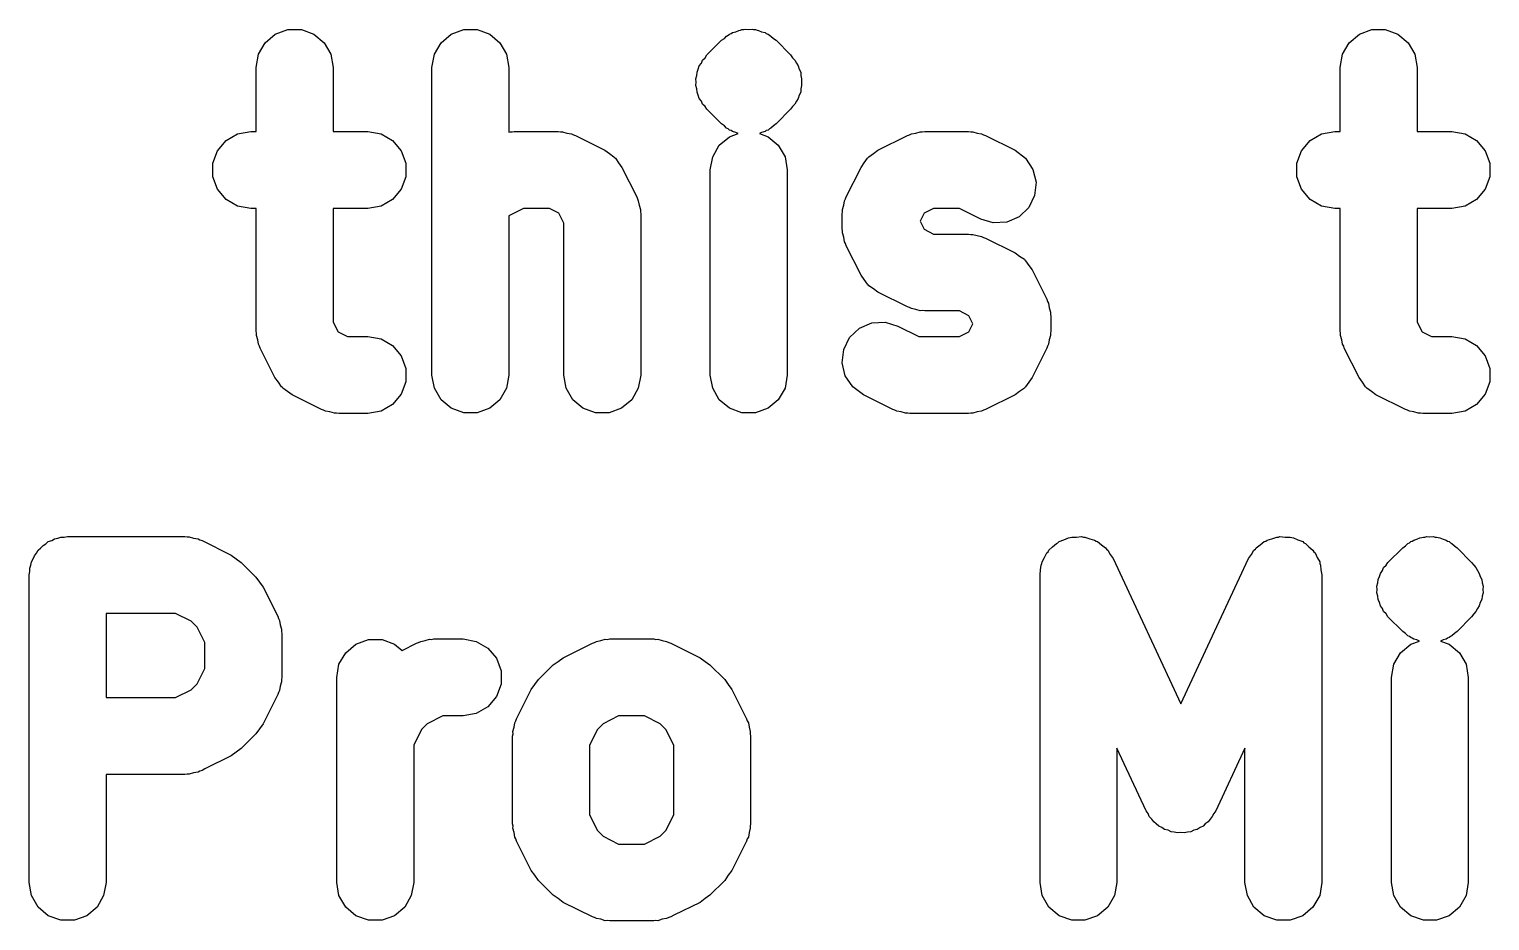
# Model space of a CAD drawing. Extents: x 94.7 to 182.4, y -163.6 to -70.2.
# Drawn here: x 163.554 to 168.302, y -100.082 to -97.183 of the extents above; entities that cross this region are included whole.
import ezdxf

# ---------------------------------------------------------------- set-up
doc = ezdxf.new("R2010")
doc.units = 0
doc.header["$MEASUREMENT"] = 0
doc.layers.add('BLACK', color=7, linetype='CONTINUOUS')

msp = doc.modelspace()

# ---------------------------------------------------------------- linework, layer by layer
at = {"layer": 'Black'}
for p, q in [((164.354, -97.1991), (164.395, -97.1843)), ((164.395, -97.1843), (164.439, -97.1843)), ((164.439, -97.1843), (164.479, -97.1991)), ((164.926, -97.1991), (164.967, -97.1843)), ((164.967, -97.1843), (165.01, -97.1843)), ((165.01, -97.1843), (165.051, -97.1991)), ((165.84, -97.1941), (165.851, -97.1913)), ((165.851, -97.1913), (165.861, -97.1866)), ((165.861, -97.1866), (165.866, -97.1862)), ((165.866, -97.1862), (165.871, -97.1843)), ((165.871, -97.1843), (165.877, -97.1843)), ((165.877, -97.1843), (165.882, -97.1829)), ((165.882, -97.1829), (165.893, -97.1838)), ((165.893, -97.1838), (165.904, -97.1829)), ((165.904, -97.1829), (165.909, -97.1843)), ((165.909, -97.1843), (165.915, -97.1843)), ((165.915, -97.1843), (165.92, -97.1862)), ((165.92, -97.1862), (165.925, -97.1866)), ((165.925, -97.1866), (165.935, -97.1913)), ((165.935, -97.1913), (165.946, -97.1941)), ((167.878, -97.1991), (167.919, -97.1843)), ((167.919, -97.1843), (167.962, -97.1843)), ((167.962, -97.1843), (168.003, -97.1991)), ((164.299, -97.2646), (164.321, -97.227)), ((164.321, -97.227), (164.354, -97.1991)), ((164.479, -97.1991), (164.513, -97.227)), ((164.513, -97.227), (164.534, -97.2646)), ((164.871, -97.2646), (164.893, -97.227)), ((164.893, -97.227), (164.926, -97.1991)), ((165.051, -97.1991), (165.084, -97.227)), ((165.084, -97.227), (165.106, -97.2646)), ((165.757, -97.2666), (165.805, -97.219)), ((165.805, -97.219), (165.814, -97.2127)), ((165.814, -97.2127), (165.821, -97.205)), ((165.821, -97.205), (165.826, -97.2027)), ((165.826, -97.2027), (165.831, -97.1991)), ((165.831, -97.1991), (165.836, -97.1972)), ((165.836, -97.1972), (165.84, -97.1941)), ((165.946, -97.1941), (165.95, -97.1972)), ((165.95, -97.1972), (165.956, -97.1991)), ((165.956, -97.1991), (165.96, -97.2027)), ((165.96, -97.2027), (165.965, -97.205)), ((165.965, -97.205), (165.973, -97.2127)), ((165.973, -97.2127), (165.982, -97.219)), ((165.982, -97.219), (166.029, -97.2666)), ((167.823, -97.2646), (167.845, -97.227)), ((167.845, -97.227), (167.878, -97.1991)), ((168.003, -97.1991), (168.037, -97.227)), ((168.037, -97.227), (168.058, -97.2646)), ((164.292, -97.3074), (164.299, -97.2646)), ((164.534, -97.2646), (164.542, -97.3074)), ((164.863, -97.3074), (164.871, -97.2646)), ((165.106, -97.2646), (165.113, -97.3074)), ((165.739, -97.2932), (165.743, -97.2833)), ((165.743, -97.2833), (165.751, -97.2756)), ((165.751, -97.2756), (165.757, -97.2666)), ((166.029, -97.2666), (166.035, -97.2756)), ((166.035, -97.2756), (166.043, -97.2833)), ((166.043, -97.2833), (166.048, -97.2932)), ((167.816, -97.3074), (167.823, -97.2646)), ((168.058, -97.2646), (168.066, -97.3074)), ((164.292, -97.5157), (164.292, -97.3074)), ((164.542, -97.3074), (164.542, -97.5157)), ((164.863, -98.3074), (164.863, -97.3074)), ((165.113, -97.3074), (165.113, -97.5176)), ((165.721, -97.3441), (165.724, -97.3335)), ((165.724, -97.3335), (165.725, -97.3226)), ((165.725, -97.3226), (165.729, -97.3127)), ((165.729, -97.3127), (165.732, -97.3022)), ((165.732, -97.3022), (165.739, -97.2932)), ((166.048, -97.2932), (166.054, -97.3022)), ((166.054, -97.3022), (166.057, -97.3127)), ((166.057, -97.3127), (166.062, -97.3226)), ((166.062, -97.3226), (166.062, -97.3335)), ((166.062, -97.3335), (166.065, -97.3441)), ((167.816, -97.5157), (167.816, -97.3074)), ((168.066, -97.3074), (168.066, -97.5157)), ((165.722, -97.355), (165.721, -97.3441)), ((165.721, -97.3659), (165.722, -97.355)), ((165.724, -97.3765), (165.721, -97.3659)), ((165.725, -97.3874), (165.724, -97.3765)), ((166.065, -97.3659), (166.062, -97.3765)), ((166.062, -97.3765), (166.062, -97.3874)), ((166.065, -97.3441), (166.064, -97.355)), ((166.064, -97.355), (166.065, -97.3659)), ((165.729, -97.3973), (165.725, -97.3874)), ((165.732, -97.4078), (165.729, -97.3973)), ((165.739, -97.4168), (165.732, -97.4078)), ((165.743, -97.4267), (165.739, -97.4168)), ((165.751, -97.4344), (165.743, -97.4267)), ((166.043, -97.4267), (166.035, -97.4344)), ((166.048, -97.4168), (166.043, -97.4267)), ((166.054, -97.4078), (166.048, -97.4168)), ((166.057, -97.3973), (166.054, -97.4078)), ((166.062, -97.3874), (166.057, -97.3973)), ((165.757, -97.4434), (165.751, -97.4344)), ((165.805, -97.491), (165.757, -97.4434)), ((166.029, -97.4434), (165.982, -97.491)), ((166.035, -97.4344), (166.029, -97.4434)), ((164.194, -97.545), (164.231, -97.5233)), ((164.231, -97.5233), (164.274, -97.5157)), ((164.274, -97.5157), (164.292, -97.5157)), ((164.542, -97.5157), (164.655, -97.5157)), ((164.655, -97.5157), (164.698, -97.5233)), ((164.698, -97.5233), (164.735, -97.545)), ((165.113, -97.5176), (165.117, -97.5165)), ((165.117, -97.5165), (165.124, -97.517)), ((165.124, -97.517), (165.131, -97.5157)), ((165.131, -97.5157), (165.274, -97.5157)), ((165.274, -97.5157), (165.281, -97.517)), ((165.281, -97.517), (165.288, -97.5165)), ((165.288, -97.5165), (165.302, -97.5207)), ((165.302, -97.5207), (165.317, -97.5233)), ((165.317, -97.5233), (165.323, -97.5269)), ((165.814, -97.4973), (165.805, -97.491)), ((165.821, -97.505), (165.814, -97.4973)), ((165.826, -97.5073), (165.821, -97.505)), ((165.831, -97.5109), (165.826, -97.5073)), ((165.836, -97.5128), (165.831, -97.5109)), ((165.831, -97.5325), (165.859, -97.5223)), ((165.84, -97.5159), (165.836, -97.5128)), ((165.851, -97.5187), (165.84, -97.5159)), ((165.859, -97.5223), (165.851, -97.5187)), ((165.935, -97.5187), (165.928, -97.5223)), ((165.928, -97.5223), (165.956, -97.5325)), ((165.946, -97.5159), (165.935, -97.5187)), ((165.95, -97.5128), (165.946, -97.5159)), ((165.956, -97.5109), (165.95, -97.5128)), ((165.96, -97.5073), (165.956, -97.5109)), ((165.965, -97.505), (165.96, -97.5073)), ((165.973, -97.4973), (165.965, -97.505)), ((165.982, -97.491), (165.973, -97.4973)), ((166.416, -97.5269), (166.422, -97.5233)), ((166.422, -97.5233), (166.436, -97.5207)), ((166.436, -97.5207), (166.45, -97.5165)), ((166.45, -97.5165), (166.457, -97.517)), ((166.457, -97.517), (166.465, -97.5157)), ((166.465, -97.5157), (166.607, -97.5157)), ((166.607, -97.5157), (166.615, -97.517)), ((166.615, -97.517), (166.622, -97.5165)), ((166.622, -97.5165), (166.636, -97.5207)), ((166.636, -97.5207), (166.65, -97.5233)), ((166.65, -97.5233), (166.656, -97.5269)), ((167.718, -97.545), (167.755, -97.5233)), ((167.755, -97.5233), (167.798, -97.5157)), ((167.798, -97.5157), (167.816, -97.5157)), ((168.066, -97.5157), (168.179, -97.5157)), ((168.179, -97.5157), (168.222, -97.5233)), ((168.222, -97.5233), (168.259, -97.545)), ((164.166, -97.5782), (164.194, -97.545)), ((164.735, -97.545), (164.763, -97.5782)), ((165.323, -97.5269), (165.33, -97.5289)), ((165.33, -97.5289), (165.425, -97.5765)), ((165.776, -97.598), (165.797, -97.5604)), ((165.797, -97.5604), (165.831, -97.5325)), ((165.956, -97.5325), (165.989, -97.5604)), ((165.989, -97.5604), (166.011, -97.598)), ((166.313, -97.5765), (166.409, -97.5289)), ((166.409, -97.5289), (166.416, -97.5269)), ((166.656, -97.5269), (166.663, -97.5289)), ((166.663, -97.5289), (166.759, -97.5765)), ((167.69, -97.5782), (167.718, -97.545)), ((168.259, -97.545), (168.287, -97.5782)), ((164.151, -97.619), (164.166, -97.5782)), ((164.763, -97.5782), (164.778, -97.619)), ((165.425, -97.5765), (165.44, -97.5875)), ((165.44, -97.5875), (165.455, -97.5976)), ((165.455, -97.5976), (165.457, -97.6003)), ((165.457, -97.6003), (165.46, -97.6024)), ((165.46, -97.6024), (165.47, -97.6177)), ((165.47, -97.6177), (165.481, -97.6324)), ((165.768, -97.6407), (165.776, -97.598)), ((166.011, -97.598), (166.018, -97.6407)), ((166.258, -97.6324), (166.268, -97.6177)), ((166.268, -97.6177), (166.279, -97.6024)), ((166.279, -97.6024), (166.281, -97.6003)), ((166.281, -97.6003), (166.283, -97.5976)), ((166.283, -97.5976), (166.299, -97.5874)), ((166.299, -97.5874), (166.313, -97.5765)), ((166.759, -97.5765), (166.793, -97.6024)), ((166.793, -97.6024), (166.817, -97.6386)), ((167.675, -97.619), (167.69, -97.5782)), ((168.287, -97.5782), (168.302, -97.619)), ((164.151, -97.6624), (164.151, -97.619)), ((164.166, -97.7032), (164.151, -97.6624)), ((164.778, -97.6624), (164.763, -97.7032)), ((164.778, -97.619), (164.778, -97.6624)), ((165.481, -97.6324), (165.529, -97.7277)), ((165.768, -98.3074), (165.768, -97.6407)), ((166.018, -97.6407), (166.018, -98.3074)), ((166.21, -97.7277), (166.258, -97.6324)), ((166.817, -97.6386), (166.827, -97.6808)), ((167.675, -97.6624), (167.675, -97.619)), ((167.69, -97.7032), (167.675, -97.6624)), ((168.302, -97.6624), (168.287, -97.7032)), ((168.302, -97.619), (168.302, -97.6624)), ((164.194, -97.7365), (164.166, -97.7032)), ((164.763, -97.7032), (164.735, -97.7365)), ((166.827, -97.6808), (166.822, -97.724)), ((167.718, -97.7365), (167.69, -97.7032)), ((168.287, -97.7032), (168.259, -97.7365)), ((164.231, -97.7582), (164.194, -97.7365)), ((164.274, -97.7657), (164.231, -97.7582)), ((164.698, -97.7582), (164.655, -97.7657)), ((164.735, -97.7365), (164.698, -97.7582)), ((165.529, -97.7277), (165.531, -97.7346)), ((165.531, -97.7346), (165.534, -97.7408)), ((165.534, -97.7408), (165.537, -97.7552)), ((165.537, -97.7552), (165.541, -97.7693)), ((166.198, -97.7693), (166.202, -97.7552)), ((166.202, -97.7552), (166.204, -97.7408)), ((166.204, -97.7408), (166.208, -97.7346)), ((166.208, -97.7346), (166.21, -97.7277)), ((166.822, -97.724), (166.803, -97.7628)), ((167.755, -97.7582), (167.718, -97.7365)), ((167.798, -97.7657), (167.755, -97.7582)), ((168.222, -97.7582), (168.179, -97.7657)), ((168.259, -97.7365), (168.222, -97.7582)), ((164.292, -97.7657), (164.274, -97.7657)), ((164.292, -98.1645), (164.292, -97.7657)), ((164.655, -97.7657), (164.542, -97.7657)), ((164.542, -97.7657), (164.542, -98.135)), ((165.161, -97.7657), (165.113, -97.7894)), ((165.113, -97.7894), (165.113, -98.3074)), ((165.245, -97.7657), (165.161, -97.7657)), ((165.276, -97.7815), (165.245, -97.7657)), ((165.292, -97.8131), (165.276, -97.7815)), ((165.541, -97.7693), (165.541, -97.7765)), ((165.541, -97.7765), (165.542, -97.7836)), ((165.542, -97.7836), (165.542, -98.3074)), ((166.197, -97.7836), (166.198, -97.7765)), ((166.197, -97.8312), (166.197, -97.7836)), ((166.198, -97.7765), (166.198, -97.7693)), ((166.463, -97.7815), (166.45, -97.8074)), ((166.45, -97.8074), (166.463, -97.8333)), ((166.494, -97.7657), (166.463, -97.7815)), ((166.578, -97.7657), (166.494, -97.7657)), ((166.647, -97.8001), (166.578, -97.7657)), ((166.688, -97.8125), (166.647, -97.8001)), ((166.772, -97.7926), (166.732, -97.8099)), ((166.803, -97.7628), (166.772, -97.7926)), ((167.816, -97.7657), (167.798, -97.7657)), ((167.816, -98.1645), (167.816, -97.7657)), ((168.179, -97.7657), (168.066, -97.7657)), ((168.066, -97.7657), (168.066, -98.135)), ((165.292, -98.3074), (165.292, -97.8131)), ((166.198, -97.8383), (166.197, -97.8312)), ((166.198, -97.8455), (166.198, -97.8383)), ((166.202, -97.8595), (166.198, -97.8455)), ((166.463, -97.8333), (166.494, -97.849)), ((166.494, -97.849), (166.607, -97.849)), ((166.607, -97.849), (166.615, -97.8503)), ((166.615, -97.8503), (166.622, -97.8499)), ((166.622, -97.8499), (166.636, -97.854)), ((166.636, -97.854), (166.65, -97.8566)), ((166.732, -97.8099), (166.688, -97.8125)), ((166.204, -97.8739), (166.202, -97.8595)), ((166.208, -97.8802), (166.204, -97.8739)), ((166.21, -97.8871), (166.208, -97.8802)), ((166.258, -97.9823), (166.21, -97.8871)), ((166.65, -97.8566), (166.656, -97.8602)), ((166.656, -97.8602), (166.663, -97.8622)), ((166.663, -97.8622), (166.759, -97.9099)), ((166.759, -97.9099), (166.773, -97.9208)), ((166.773, -97.9208), (166.789, -97.9309)), ((166.789, -97.9309), (166.791, -97.9337)), ((166.791, -97.9337), (166.793, -97.9357)), ((166.793, -97.9357), (166.804, -97.951)), ((166.804, -97.951), (166.814, -97.9658)), ((166.268, -97.9971), (166.258, -97.9823)), ((166.279, -98.0124), (166.268, -97.9971)), ((166.814, -97.9658), (166.862, -98.061)), ((166.281, -98.0144), (166.279, -98.0124)), ((166.283, -98.0172), (166.281, -98.0144)), ((166.299, -98.0273), (166.283, -98.0172)), ((166.313, -98.0382), (166.299, -98.0273)), ((166.409, -98.0859), (166.313, -98.0382)), ((166.416, -98.0879), (166.409, -98.0859)), ((166.422, -98.0915), (166.416, -98.0879)), ((166.436, -98.0941), (166.422, -98.0915)), ((166.862, -98.061), (166.864, -98.0679)), ((166.864, -98.0679), (166.868, -98.0742)), ((166.868, -98.0742), (166.87, -98.0886)), ((166.87, -98.0886), (166.874, -98.1026)), ((164.542, -98.135), (164.558, -98.1666)), ((166.253, -98.1554), (166.293, -98.1382)), ((166.293, -98.1382), (166.336, -98.1356)), ((166.336, -98.1356), (166.378, -98.148)), ((166.45, -98.0982), (166.436, -98.0941)), ((166.457, -98.0978), (166.45, -98.0982)), ((166.465, -98.099), (166.457, -98.0978)), ((166.578, -98.099), (166.465, -98.099)), ((166.609, -98.1148), (166.578, -98.099)), ((166.622, -98.1407), (166.609, -98.1148)), ((166.609, -98.1666), (166.622, -98.1407)), ((166.874, -98.1026), (166.874, -98.1098)), ((166.874, -98.1098), (166.875, -98.1169)), ((166.875, -98.1169), (166.875, -98.1645)), ((168.066, -98.135), (168.082, -98.1666)), ((164.293, -98.1716), (164.292, -98.1645)), ((164.293, -98.1788), (164.293, -98.1716)), ((164.297, -98.1929), (164.293, -98.1788)), ((164.558, -98.1666), (164.589, -98.1824)), ((164.589, -98.1824), (164.655, -98.1824)), ((164.655, -98.1824), (164.698, -98.1899)), ((166.202, -98.2241), (166.221, -98.1853)), ((166.221, -98.1853), (166.253, -98.1554)), ((166.378, -98.148), (166.446, -98.1824)), ((166.446, -98.1824), (166.578, -98.1824)), ((166.578, -98.1824), (166.609, -98.1666)), ((166.874, -98.1788), (166.87, -98.1929)), ((166.875, -98.1645), (166.874, -98.1716)), ((166.874, -98.1716), (166.874, -98.1788)), ((167.817, -98.1716), (167.816, -98.1645)), ((167.817, -98.1788), (167.817, -98.1716)), ((167.821, -98.1929), (167.817, -98.1788)), ((168.082, -98.1666), (168.113, -98.1824)), ((168.113, -98.1824), (168.179, -98.1824)), ((168.179, -98.1824), (168.222, -98.1899)), ((164.299, -98.2073), (164.297, -98.1929)), ((164.303, -98.2135), (164.299, -98.2073)), ((164.305, -98.2204), (164.303, -98.2135)), ((164.353, -98.3157), (164.305, -98.2204)), ((164.698, -98.1899), (164.735, -98.2116)), ((164.735, -98.2116), (164.763, -98.2449)), ((166.197, -98.2673), (166.202, -98.2241)), ((166.862, -98.2204), (166.814, -98.3157)), ((166.864, -98.2135), (166.862, -98.2204)), ((166.868, -98.2073), (166.864, -98.2135)), ((166.87, -98.1929), (166.868, -98.2073)), ((167.823, -98.2073), (167.821, -98.1929)), ((167.827, -98.2135), (167.823, -98.2073)), ((167.829, -98.2204), (167.827, -98.2135)), ((167.877, -98.3157), (167.829, -98.2204)), ((168.222, -98.1899), (168.259, -98.2116)), ((168.259, -98.2116), (168.287, -98.2449)), ((164.763, -98.2449), (164.778, -98.2857)), ((166.207, -98.3095), (166.197, -98.2673)), ((168.287, -98.2449), (168.302, -98.2857)), ((164.364, -98.3304), (164.353, -98.3157)), ((164.374, -98.3457), (164.364, -98.3304)), ((164.778, -98.3291), (164.763, -98.3699)), ((164.778, -98.2857), (164.778, -98.3291)), ((164.871, -98.3501), (164.863, -98.3074)), ((165.113, -98.3074), (165.106, -98.3501)), ((165.299, -98.3501), (165.292, -98.3074)), ((165.542, -98.3074), (165.534, -98.3501)), ((165.776, -98.3501), (165.768, -98.3074)), ((166.018, -98.3074), (166.011, -98.3501)), ((166.231, -98.3457), (166.207, -98.3095)), ((166.804, -98.3304), (166.793, -98.3457)), ((166.814, -98.3157), (166.804, -98.3304)), ((167.888, -98.3304), (167.877, -98.3157)), ((167.898, -98.3457), (167.888, -98.3304)), ((168.302, -98.3291), (168.287, -98.3699)), ((168.302, -98.2857), (168.302, -98.3291)), ((164.377, -98.3478), (164.374, -98.3457)), ((164.379, -98.3505), (164.377, -98.3478)), ((164.394, -98.3606), (164.379, -98.3505)), ((164.409, -98.3716), (164.394, -98.3606)), ((164.504, -98.4192), (164.409, -98.3716)), ((164.763, -98.3699), (164.735, -98.4031)), ((164.893, -98.3877), (164.871, -98.3501)), ((165.106, -98.3501), (165.084, -98.3877)), ((165.321, -98.3877), (165.299, -98.3501)), ((165.534, -98.3501), (165.513, -98.3877)), ((165.797, -98.3877), (165.776, -98.3501)), ((166.011, -98.3501), (165.989, -98.3877)), ((166.266, -98.3716), (166.231, -98.3457)), ((166.361, -98.4192), (166.266, -98.3716)), ((166.759, -98.3716), (166.663, -98.4192)), ((166.773, -98.3606), (166.759, -98.3716)), ((166.789, -98.3505), (166.773, -98.3606)), ((166.791, -98.3478), (166.789, -98.3505)), ((166.793, -98.3457), (166.791, -98.3478)), ((167.9, -98.3478), (167.898, -98.3457)), ((167.902, -98.3505), (167.9, -98.3478)), ((167.918, -98.3606), (167.902, -98.3505)), ((167.932, -98.3716), (167.918, -98.3606)), ((168.028, -98.4192), (167.932, -98.3716)), ((168.287, -98.3699), (168.259, -98.4031)), ((164.511, -98.4212), (164.504, -98.4192)), ((164.517, -98.4248), (164.511, -98.4212)), ((164.531, -98.4274), (164.517, -98.4248)), ((164.698, -98.4248), (164.655, -98.4324)), ((164.735, -98.4031), (164.698, -98.4248)), ((164.926, -98.4156), (164.893, -98.3877)), ((164.967, -98.4305), (164.926, -98.4156)), ((165.051, -98.4156), (165.01, -98.4305)), ((165.084, -98.3877), (165.051, -98.4156)), ((165.354, -98.4156), (165.321, -98.3877)), ((165.395, -98.4305), (165.354, -98.4156)), ((165.479, -98.4156), (165.439, -98.4305)), ((165.513, -98.3877), (165.479, -98.4156)), ((165.831, -98.4156), (165.797, -98.3877)), ((165.871, -98.4305), (165.831, -98.4156)), ((165.956, -98.4156), (165.915, -98.4305)), ((165.989, -98.3877), (165.956, -98.4156)), ((166.368, -98.4212), (166.361, -98.4192)), ((166.374, -98.4248), (166.368, -98.4212)), ((166.389, -98.4274), (166.374, -98.4248)), ((166.65, -98.4248), (166.636, -98.4274)), ((166.656, -98.4212), (166.65, -98.4248)), ((166.663, -98.4192), (166.656, -98.4212)), ((168.035, -98.4212), (168.028, -98.4192)), ((168.041, -98.4248), (168.035, -98.4212)), ((168.055, -98.4274), (168.041, -98.4248)), ((168.222, -98.4248), (168.179, -98.4324)), ((168.259, -98.4031), (168.222, -98.4248)), ((164.546, -98.4316), (164.531, -98.4274)), ((164.553, -98.4311), (164.546, -98.4316)), ((164.56, -98.4324), (164.553, -98.4311)), ((164.655, -98.4324), (164.56, -98.4324)), ((165.01, -98.4305), (164.967, -98.4305)), ((165.439, -98.4305), (165.395, -98.4305)), ((165.915, -98.4305), (165.871, -98.4305)), ((166.403, -98.4316), (166.389, -98.4274)), ((166.41, -98.4311), (166.403, -98.4316)), ((166.417, -98.4324), (166.41, -98.4311)), ((166.607, -98.4324), (166.417, -98.4324)), ((166.615, -98.4311), (166.607, -98.4324)), ((166.622, -98.4316), (166.615, -98.4311)), ((166.636, -98.4274), (166.622, -98.4316)), ((168.069, -98.4316), (168.055, -98.4274)), ((168.077, -98.4311), (168.069, -98.4316)), ((168.084, -98.4324), (168.077, -98.4311)), ((168.179, -98.4324), (168.084, -98.4324)), ((163.608, -98.8562), (163.616, -98.8491)), ((163.616, -98.8491), (163.627, -98.8454)), ((163.627, -98.8454), (163.636, -98.8399)), ((163.636, -98.8399), (163.647, -98.838)), ((163.647, -98.838), (163.657, -98.8343)), ((163.657, -98.8343), (163.668, -98.8343)), ((163.668, -98.8343), (163.679, -98.8324)), ((163.679, -98.8324), (164.06, -98.8324)), ((164.06, -98.8324), (164.067, -98.8336)), ((164.067, -98.8336), (164.074, -98.8332)), ((164.074, -98.8332), (164.088, -98.8374)), ((164.088, -98.8374), (164.103, -98.8399)), ((164.103, -98.8399), (164.109, -98.8435)), ((164.109, -98.8435), (164.116, -98.8456)), ((164.116, -98.8456), (164.211, -98.8932)), ((166.893, -98.855), (166.898, -98.8527)), ((166.898, -98.8527), (166.902, -98.8491)), ((166.902, -98.8491), (166.917, -98.8435)), ((166.917, -98.8435), (166.932, -98.8367)), ((166.932, -98.8367), (166.938, -98.8362)), ((166.938, -98.8362), (166.943, -98.8343)), ((166.943, -98.8343), (166.959, -98.8343)), ((166.959, -98.8343), (166.975, -98.8329)), ((166.975, -98.8329), (166.981, -98.8343)), ((166.981, -98.8343), (166.986, -98.8343)), ((166.986, -98.8343), (167.002, -98.8399)), ((167.002, -98.8399), (167.017, -98.8441)), ((167.017, -98.8441), (167.022, -98.8472)), ((167.022, -98.8472), (167.027, -98.8491)), ((167.027, -98.8491), (167.04, -98.8596)), ((167.556, -98.8596), (167.569, -98.8491)), ((167.569, -98.8491), (167.574, -98.8472)), ((167.574, -98.8472), (167.578, -98.8441)), ((167.578, -98.8441), (167.594, -98.8399)), ((167.594, -98.8399), (167.61, -98.8343)), ((167.61, -98.8343), (167.615, -98.8343)), ((167.615, -98.8343), (167.62, -98.8329)), ((167.62, -98.8329), (167.637, -98.8343)), ((167.637, -98.8343), (167.653, -98.8343)), ((167.653, -98.8343), (167.658, -98.8362)), ((167.658, -98.8362), (167.664, -98.8366)), ((167.664, -98.8366), (167.678, -98.8436)), ((167.678, -98.8436), (167.694, -98.8491)), ((167.694, -98.8491), (167.698, -98.8527)), ((167.698, -98.8527), (167.703, -98.855)), ((168.036, -98.855), (168.041, -98.8527)), ((168.041, -98.8527), (168.045, -98.8491)), ((168.045, -98.8491), (168.05, -98.8472)), ((168.05, -98.8472), (168.055, -98.8441)), ((168.055, -98.8441), (168.065, -98.8413)), ((168.065, -98.8413), (168.075, -98.8366)), ((168.075, -98.8366), (168.081, -98.8362)), ((168.081, -98.8362), (168.086, -98.8343)), ((168.086, -98.8343), (168.091, -98.8343)), ((168.091, -98.8343), (168.097, -98.8329)), ((168.097, -98.8329), (168.107, -98.8338)), ((168.107, -98.8338), (168.118, -98.8329)), ((168.118, -98.8329), (168.124, -98.8343)), ((168.124, -98.8343), (168.129, -98.8343)), ((168.129, -98.8343), (168.134, -98.8362)), ((168.134, -98.8362), (168.14, -98.8366)), ((168.14, -98.8366), (168.15, -98.8413)), ((168.15, -98.8413), (168.16, -98.8441)), ((168.16, -98.8441), (168.165, -98.8472)), ((168.165, -98.8472), (168.17, -98.8491)), ((168.17, -98.8491), (168.174, -98.8527)), ((168.174, -98.8527), (168.179, -98.855)), ((163.567, -98.9052), (163.571, -98.8949)), ((163.571, -98.8949), (163.578, -98.8865)), ((163.578, -98.8865), (163.583, -98.877)), ((163.583, -98.877), (163.591, -98.87)), ((163.591, -98.87), (163.599, -98.8616)), ((163.599, -98.8616), (163.608, -98.8562)), ((164.211, -98.8932), (164.227, -98.9051)), ((166.847, -98.9146), (166.855, -98.9005)), ((166.855, -98.9005), (166.862, -98.8857)), ((166.862, -98.8857), (166.866, -98.8818)), ((166.866, -98.8818), (166.869, -98.877)), ((166.869, -98.877), (166.881, -98.8665)), ((166.881, -98.8665), (166.893, -98.855)), ((167.04, -98.8596), (167.053, -98.869)), ((167.053, -98.869), (167.056, -98.8735)), ((167.056, -98.8735), (167.06, -98.877)), ((167.06, -98.877), (167.068, -98.8912)), ((167.068, -98.8912), (167.078, -98.9045)), ((167.518, -98.9045), (167.527, -98.8912)), ((167.527, -98.8912), (167.535, -98.877)), ((167.535, -98.877), (167.54, -98.8735)), ((167.54, -98.8735), (167.543, -98.869)), ((167.543, -98.869), (167.556, -98.8596)), ((167.703, -98.855), (167.714, -98.8665)), ((167.714, -98.8665), (167.727, -98.877)), ((167.727, -98.877), (167.73, -98.8818)), ((167.73, -98.8818), (167.734, -98.8857)), ((167.734, -98.8857), (167.741, -98.9005)), ((167.741, -98.9005), (167.749, -98.9146)), ((167.971, -98.9166), (168.019, -98.869)), ((168.019, -98.869), (168.028, -98.8627)), ((168.028, -98.8627), (168.036, -98.855)), ((168.179, -98.855), (168.187, -98.8627)), ((168.187, -98.8627), (168.196, -98.869)), ((168.196, -98.869), (168.243, -98.9166)), ((163.554, -98.9574), (163.556, -98.9466)), ((163.556, -98.9357), (163.559, -98.9254)), ((163.556, -98.9466), (163.556, -98.9357)), ((163.559, -98.9254), (163.561, -98.9146)), ((163.561, -98.9146), (163.567, -98.9052)), ((164.227, -98.9051), (164.243, -98.9166)), ((164.243, -98.9166), (164.291, -98.9642)), ((166.84, -98.9574), (166.842, -98.9413)), ((166.842, -98.9413), (166.844, -98.9251)), ((166.844, -98.9251), (166.846, -98.9201)), ((166.846, -98.9201), (166.847, -98.9146)), ((167.078, -98.9045), (167.298, -99.3761)), ((167.298, -99.3761), (167.518, -98.9045)), ((167.749, -98.9146), (167.75, -98.9201)), ((167.75, -98.9201), (167.752, -98.9251)), ((167.752, -98.9251), (167.753, -98.9413)), ((167.753, -98.9413), (167.756, -98.9574)), ((167.947, -98.9522), (167.953, -98.9432)), ((167.953, -98.9432), (167.957, -98.9333)), ((167.957, -98.9333), (167.965, -98.9256)), ((167.965, -98.9256), (167.971, -98.9166)), ((168.243, -98.9166), (168.25, -98.9256)), ((168.25, -98.9256), (168.257, -98.9333)), ((168.257, -98.9333), (168.262, -98.9432)), ((168.262, -98.9432), (168.268, -98.9522)), ((163.554, -99.9574), (163.554, -98.9574)), ((164.291, -98.9642), (164.303, -98.9806)), ((164.303, -98.9806), (164.314, -98.9967)), ((166.84, -99.9574), (166.84, -98.9574)), ((167.756, -98.9574), (167.756, -99.9574)), ((167.935, -98.9941), (167.938, -98.9835)), ((167.936, -99.005), (167.935, -98.9941)), ((167.938, -98.9835), (167.939, -98.9726)), ((167.939, -98.9726), (167.944, -98.9627)), ((167.944, -98.9627), (167.947, -98.9522)), ((168.268, -98.9522), (168.271, -98.9627)), ((168.271, -98.9627), (168.276, -98.9726)), ((168.276, -98.9726), (168.277, -98.9835)), ((168.277, -98.9835), (168.28, -98.9941)), ((168.28, -98.9941), (168.279, -99.005)), ((164.314, -98.9967), (164.362, -99.092)), ((167.935, -99.0159), (167.936, -99.005)), ((167.938, -99.0265), (167.935, -99.0159)), ((167.939, -99.0374), (167.938, -99.0265)), ((167.944, -99.0473), (167.939, -99.0374)), ((168.276, -99.0374), (168.271, -99.0473)), ((168.277, -99.0265), (168.276, -99.0374)), ((168.28, -99.0159), (168.277, -99.0265)), ((168.279, -99.005), (168.28, -99.0159)), ((164.03, -99.0824), (163.804, -99.0824)), ((163.804, -99.0824), (163.804, -99.3562)), ((164.081, -99.1077), (164.03, -99.0824)), ((167.947, -99.0578), (167.944, -99.0473)), ((167.953, -99.0668), (167.947, -99.0578)), ((167.957, -99.0767), (167.953, -99.0668)), ((167.965, -99.0844), (167.957, -99.0767)), ((167.971, -99.0934), (167.965, -99.0844)), ((168.25, -99.0844), (168.243, -99.0934)), ((168.257, -99.0767), (168.25, -99.0844)), ((168.262, -99.0668), (168.257, -99.0767)), ((168.268, -99.0578), (168.262, -99.0668)), ((168.271, -99.0473), (168.268, -99.0578)), ((164.1, -99.1267), (164.081, -99.1077)), ((164.125, -99.1774), (164.1, -99.1267)), ((164.362, -99.092), (164.364, -99.0989)), ((164.364, -99.0989), (164.368, -99.1051)), ((164.368, -99.1051), (164.37, -99.1195)), ((164.37, -99.1195), (164.374, -99.1336)), ((164.374, -99.1336), (164.374, -99.1408)), ((168.019, -99.141), (167.971, -99.0934)), ((168.243, -99.0934), (168.196, -99.141)), ((164.125, -99.2612), (164.125, -99.1774)), ((164.374, -99.1408), (164.375, -99.1479)), ((164.375, -99.1479), (164.375, -99.2907)), ((164.583, -99.2104), (164.616, -99.1825)), ((164.616, -99.1825), (164.657, -99.1676)), ((164.657, -99.1676), (164.701, -99.1676)), ((164.701, -99.1676), (164.741, -99.1825)), ((164.741, -99.1825), (164.766, -99.2028)), ((164.766, -99.2028), (164.813, -99.1789)), ((164.813, -99.1789), (164.82, -99.1769)), ((164.82, -99.1769), (164.827, -99.1733)), ((164.827, -99.1733), (164.841, -99.1707)), ((164.841, -99.1707), (164.855, -99.1665)), ((164.855, -99.1665), (164.862, -99.167)), ((164.862, -99.167), (164.869, -99.1657)), ((164.869, -99.1657), (164.965, -99.1657)), ((164.965, -99.1657), (165.007, -99.1733)), ((165.007, -99.1733), (165.045, -99.195)), ((165.29, -99.2265), (165.385, -99.1789)), ((165.385, -99.1789), (165.392, -99.1769)), ((165.392, -99.1769), (165.398, -99.1733)), ((165.398, -99.1733), (165.412, -99.1707)), ((165.412, -99.1707), (165.426, -99.1665)), ((165.426, -99.1665), (165.434, -99.167)), ((165.434, -99.167), (165.441, -99.1657)), ((165.441, -99.1657), (165.584, -99.1657)), ((165.584, -99.1657), (165.591, -99.167)), ((165.591, -99.167), (165.598, -99.1665)), ((165.598, -99.1665), (165.612, -99.1707)), ((165.612, -99.1707), (165.626, -99.1733)), ((165.626, -99.1733), (165.633, -99.1769)), ((165.633, -99.1769), (165.64, -99.1789)), ((165.64, -99.1789), (165.735, -99.2265)), ((168.012, -99.2104), (168.045, -99.1825)), ((168.028, -99.1473), (168.019, -99.141)), ((168.036, -99.155), (168.028, -99.1473)), ((168.041, -99.1573), (168.036, -99.155)), ((168.045, -99.1609), (168.041, -99.1573)), ((168.05, -99.1628), (168.045, -99.1609)), ((168.045, -99.1825), (168.073, -99.1723)), ((168.055, -99.1659), (168.05, -99.1628)), ((168.065, -99.1687), (168.055, -99.1659)), ((168.073, -99.1723), (168.065, -99.1687)), ((168.15, -99.1687), (168.142, -99.1723)), ((168.142, -99.1723), (168.17, -99.1825)), ((168.16, -99.1659), (168.15, -99.1687)), ((168.165, -99.1628), (168.16, -99.1659)), ((168.17, -99.1609), (168.165, -99.1628)), ((168.174, -99.1573), (168.17, -99.1609)), ((168.17, -99.1825), (168.203, -99.2104)), ((168.179, -99.155), (168.174, -99.1573)), ((168.187, -99.1473), (168.179, -99.155)), ((168.196, -99.141), (168.187, -99.1473)), ((164.561, -99.248), (164.583, -99.2104)), ((165.045, -99.195), (165.073, -99.2282)), ((165.073, -99.2282), (165.088, -99.269)), ((165.274, -99.2384), (165.29, -99.2265)), ((165.735, -99.2265), (165.751, -99.2385)), ((167.99, -99.248), (168.012, -99.2104)), ((168.203, -99.2104), (168.225, -99.248)), ((164.1, -99.3119), (164.125, -99.2612)), ((164.554, -99.2907), (164.561, -99.248)), ((165.088, -99.269), (165.088, -99.3124)), ((165.21, -99.2976), (165.257, -99.2499)), ((165.257, -99.2499), (165.274, -99.2384)), ((165.751, -99.2385), (165.767, -99.2499)), ((165.767, -99.2499), (165.815, -99.2976)), ((167.982, -99.2907), (167.99, -99.248)), ((168.225, -99.248), (168.232, -99.2907)), ((164.081, -99.3308), (164.1, -99.3119)), ((164.37, -99.319), (164.368, -99.3335)), ((164.374, -99.305), (164.37, -99.319)), ((164.375, -99.2907), (164.374, -99.2978)), ((164.374, -99.2978), (164.374, -99.305)), ((164.554, -99.9574), (164.554, -99.2907)), ((165.088, -99.3124), (165.073, -99.3532)), ((165.186, -99.3301), (165.198, -99.3139)), ((165.198, -99.3139), (165.21, -99.2976)), ((165.815, -99.2976), (165.826, -99.314)), ((165.826, -99.314), (165.838, -99.3301)), ((167.982, -99.9574), (167.982, -99.2907)), ((168.232, -99.2907), (168.232, -99.9574)), ((163.804, -99.3562), (164.03, -99.3562)), ((164.03, -99.3562), (164.081, -99.3308)), ((164.362, -99.3466), (164.314, -99.4419)), ((164.364, -99.3397), (164.362, -99.3466)), ((164.368, -99.3335), (164.364, -99.3397)), ((165.073, -99.3532), (165.045, -99.3865)), ((165.138, -99.4253), (165.186, -99.3301)), ((165.838, -99.3301), (165.886, -99.4253)), ((164.899, -99.4157), (164.848, -99.4411)), ((164.965, -99.4157), (164.899, -99.4157)), ((165.007, -99.4082), (164.965, -99.4157)), ((165.045, -99.3865), (165.007, -99.4082)), ((165.47, -99.4157), (165.42, -99.4411)), ((165.554, -99.4157), (165.47, -99.4157)), ((165.605, -99.4411), (165.554, -99.4157)), ((164.303, -99.4579), (164.291, -99.4743)), ((164.314, -99.4419), (164.303, -99.4579)), ((164.829, -99.46), (164.804, -99.5107)), ((164.848, -99.4411), (164.829, -99.46)), ((165.126, -99.4669), (165.13, -99.4529)), ((165.127, -99.4741), (165.126, -99.4669)), ((165.13, -99.4529), (165.133, -99.4384)), ((165.133, -99.4384), (165.136, -99.4322)), ((165.136, -99.4322), (165.138, -99.4253)), ((165.401, -99.46), (165.375, -99.5107)), ((165.42, -99.4411), (165.401, -99.46)), ((165.624, -99.46), (165.605, -99.4411)), ((165.649, -99.5107), (165.624, -99.46)), ((165.886, -99.4253), (165.888, -99.4322)), ((165.888, -99.4322), (165.892, -99.4384)), ((165.892, -99.4384), (165.894, -99.4529)), ((165.894, -99.4529), (165.898, -99.4669)), ((165.898, -99.4669), (165.898, -99.4741)), ((164.291, -99.4743), (164.243, -99.522)), ((164.804, -99.5107), (164.804, -99.9574)), ((165.125, -99.4812), (165.127, -99.4741)), ((165.125, -99.7669), (165.125, -99.4812)), ((165.375, -99.5107), (165.375, -99.7374)), ((165.649, -99.7374), (165.649, -99.5107)), ((165.898, -99.4741), (165.899, -99.4812)), ((165.899, -99.4812), (165.899, -99.7669)), ((164.211, -99.5454), (164.125, -99.5882)), ((164.227, -99.5334), (164.211, -99.5454)), ((164.243, -99.522), (164.227, -99.5334)), ((167.185, -99.7245), (167.09, -99.5208)), ((167.09, -99.5208), (167.09, -99.9574)), ((167.506, -99.5208), (167.411, -99.7245)), ((167.506, -99.9574), (167.506, -99.5208)), ((164.06, -99.6062), (163.804, -99.6062)), ((163.804, -99.6062), (163.804, -99.9574)), ((164.067, -99.6049), (164.06, -99.6062)), ((164.074, -99.6054), (164.067, -99.6049)), ((164.088, -99.6012), (164.074, -99.6054)), ((164.103, -99.5987), (164.088, -99.6012)), ((164.109, -99.595), (164.103, -99.5987)), ((164.116, -99.593), (164.109, -99.595)), ((164.125, -99.5882), (164.116, -99.593)), ((165.375, -99.7374), (165.401, -99.7881)), ((165.624, -99.7881), (165.649, -99.7374)), ((167.191, -99.7335), (167.185, -99.7245)), ((167.195, -99.7433), (167.191, -99.7335)), ((167.203, -99.7511), (167.195, -99.7433)), ((167.21, -99.7601), (167.203, -99.7511)), ((167.393, -99.7511), (167.386, -99.7601)), ((167.4, -99.7433), (167.393, -99.7511)), ((167.405, -99.7335), (167.4, -99.7433)), ((167.411, -99.7245), (167.405, -99.7335)), ((165.127, -99.774), (165.125, -99.7669)), ((165.126, -99.7812), (165.127, -99.774)), ((165.13, -99.7952), (165.126, -99.7812)), ((165.133, -99.8097), (165.13, -99.7952)), ((165.401, -99.7881), (165.42, -99.807)), ((165.605, -99.807), (165.624, -99.7881)), ((165.894, -99.7952), (165.892, -99.8097)), ((165.898, -99.7812), (165.894, -99.7952)), ((165.899, -99.7669), (165.898, -99.774)), ((165.898, -99.774), (165.898, -99.7812)), ((167.218, -99.7663), (167.21, -99.7601)), ((167.226, -99.774), (167.218, -99.7663)), ((167.236, -99.7787), (167.226, -99.774)), ((167.245, -99.785), (167.236, -99.7787)), ((167.256, -99.7878), (167.245, -99.785)), ((167.266, -99.7924), (167.256, -99.7878)), ((167.276, -99.7934), (167.266, -99.7924)), ((167.287, -99.7962), (167.276, -99.7934)), ((167.298, -99.7952), (167.287, -99.7962)), ((167.309, -99.7962), (167.298, -99.7952)), ((167.319, -99.7934), (167.309, -99.7962)), ((167.33, -99.7924), (167.319, -99.7934)), ((167.34, -99.7878), (167.33, -99.7924)), ((167.351, -99.785), (167.34, -99.7878)), ((167.36, -99.7787), (167.351, -99.785)), ((167.37, -99.774), (167.36, -99.7787)), ((167.377, -99.7663), (167.37, -99.774)), ((167.386, -99.7601), (167.377, -99.7663)), ((165.136, -99.8159), (165.133, -99.8097)), ((165.138, -99.8228), (165.136, -99.8159)), ((165.186, -99.918), (165.138, -99.8228)), ((165.42, -99.807), (165.47, -99.8324)), ((165.47, -99.8324), (165.554, -99.8324)), ((165.554, -99.8324), (165.605, -99.807)), ((165.886, -99.8228), (165.838, -99.918)), ((165.888, -99.8159), (165.886, -99.8228)), ((165.892, -99.8097), (165.888, -99.8159)), ((165.198, -99.9341), (165.186, -99.918)), ((165.21, -99.9505), (165.198, -99.9341)), ((165.826, -99.9341), (165.815, -99.9505)), ((165.838, -99.918), (165.826, -99.9341)), ((163.561, -100), (163.554, -99.9574)), ((163.804, -99.9574), (163.796, -100)), ((164.561, -100), (164.554, -99.9574)), ((164.804, -99.9574), (164.796, -100)), ((165.257, -99.9982), (165.21, -99.9505)), ((165.815, -99.9505), (165.767, -99.9982)), ((166.847, -100), (166.84, -99.9574)), ((167.09, -99.9574), (167.082, -100)), ((167.514, -100), (167.506, -99.9574)), ((167.756, -99.9574), (167.749, -100)), ((167.99, -100), (167.982, -99.9574)), ((168.232, -99.9574), (168.225, -100)), ((163.583, -100.038), (163.561, -100)), ((163.616, -100.066), (163.583, -100.038)), ((163.775, -100.038), (163.741, -100.066)), ((163.796, -100), (163.775, -100.038)), ((164.583, -100.038), (164.561, -100)), ((164.616, -100.066), (164.583, -100.038)), ((164.775, -100.038), (164.741, -100.066)), ((164.796, -100), (164.775, -100.038)), ((165.274, -100.01), (165.257, -99.9982)), ((165.29, -100.022), (165.274, -100.01)), ((165.385, -100.069), (165.29, -100.022)), ((165.735, -100.022), (165.649, -100.064)), ((165.751, -100.01), (165.735, -100.022)), ((165.767, -99.9982), (165.751, -100.01)), ((166.869, -100.038), (166.847, -100)), ((166.902, -100.066), (166.869, -100.038)), ((167.06, -100.038), (167.027, -100.066)), ((167.082, -100), (167.06, -100.038)), ((167.535, -100.038), (167.514, -100)), ((167.569, -100.066), (167.535, -100.038)), ((167.727, -100.038), (167.694, -100.066)), ((167.749, -100), (167.727, -100.038)), ((168.012, -100.038), (167.99, -100)), ((168.045, -100.066), (168.012, -100.038)), ((168.203, -100.038), (168.17, -100.066)), ((168.225, -100), (168.203, -100.038)), ((163.657, -100.08), (163.616, -100.066)), ((163.701, -100.08), (163.657, -100.08)), ((163.741, -100.066), (163.701, -100.08)), ((164.657, -100.08), (164.616, -100.066)), ((164.701, -100.08), (164.657, -100.08)), ((164.741, -100.066), (164.701, -100.08)), ((165.392, -100.071), (165.385, -100.069)), ((165.398, -100.075), (165.392, -100.071)), ((165.412, -100.077), (165.398, -100.075)), ((165.426, -100.082), (165.412, -100.077)), ((165.434, -100.081), (165.426, -100.082)), ((165.441, -100.082), (165.434, -100.081)), ((165.584, -100.082), (165.441, -100.082)), ((165.591, -100.081), (165.584, -100.082)), ((165.598, -100.082), (165.591, -100.081)), ((165.612, -100.077), (165.598, -100.082)), ((165.626, -100.075), (165.612, -100.077)), ((165.633, -100.071), (165.626, -100.075)), ((165.64, -100.069), (165.633, -100.071)), ((165.649, -100.064), (165.64, -100.069)), ((166.943, -100.08), (166.902, -100.066)), ((166.986, -100.08), (166.943, -100.08)), ((167.027, -100.066), (166.986, -100.08)), ((167.61, -100.08), (167.569, -100.066)), ((167.653, -100.08), (167.61, -100.08)), ((167.694, -100.066), (167.653, -100.08)), ((168.086, -100.08), (168.045, -100.066)), ((168.129, -100.08), (168.086, -100.08)), ((168.17, -100.066), (168.129, -100.08))]:
    msp.add_line(p, q, dxfattribs=at)

doc.saveas('drawing.dxf')
